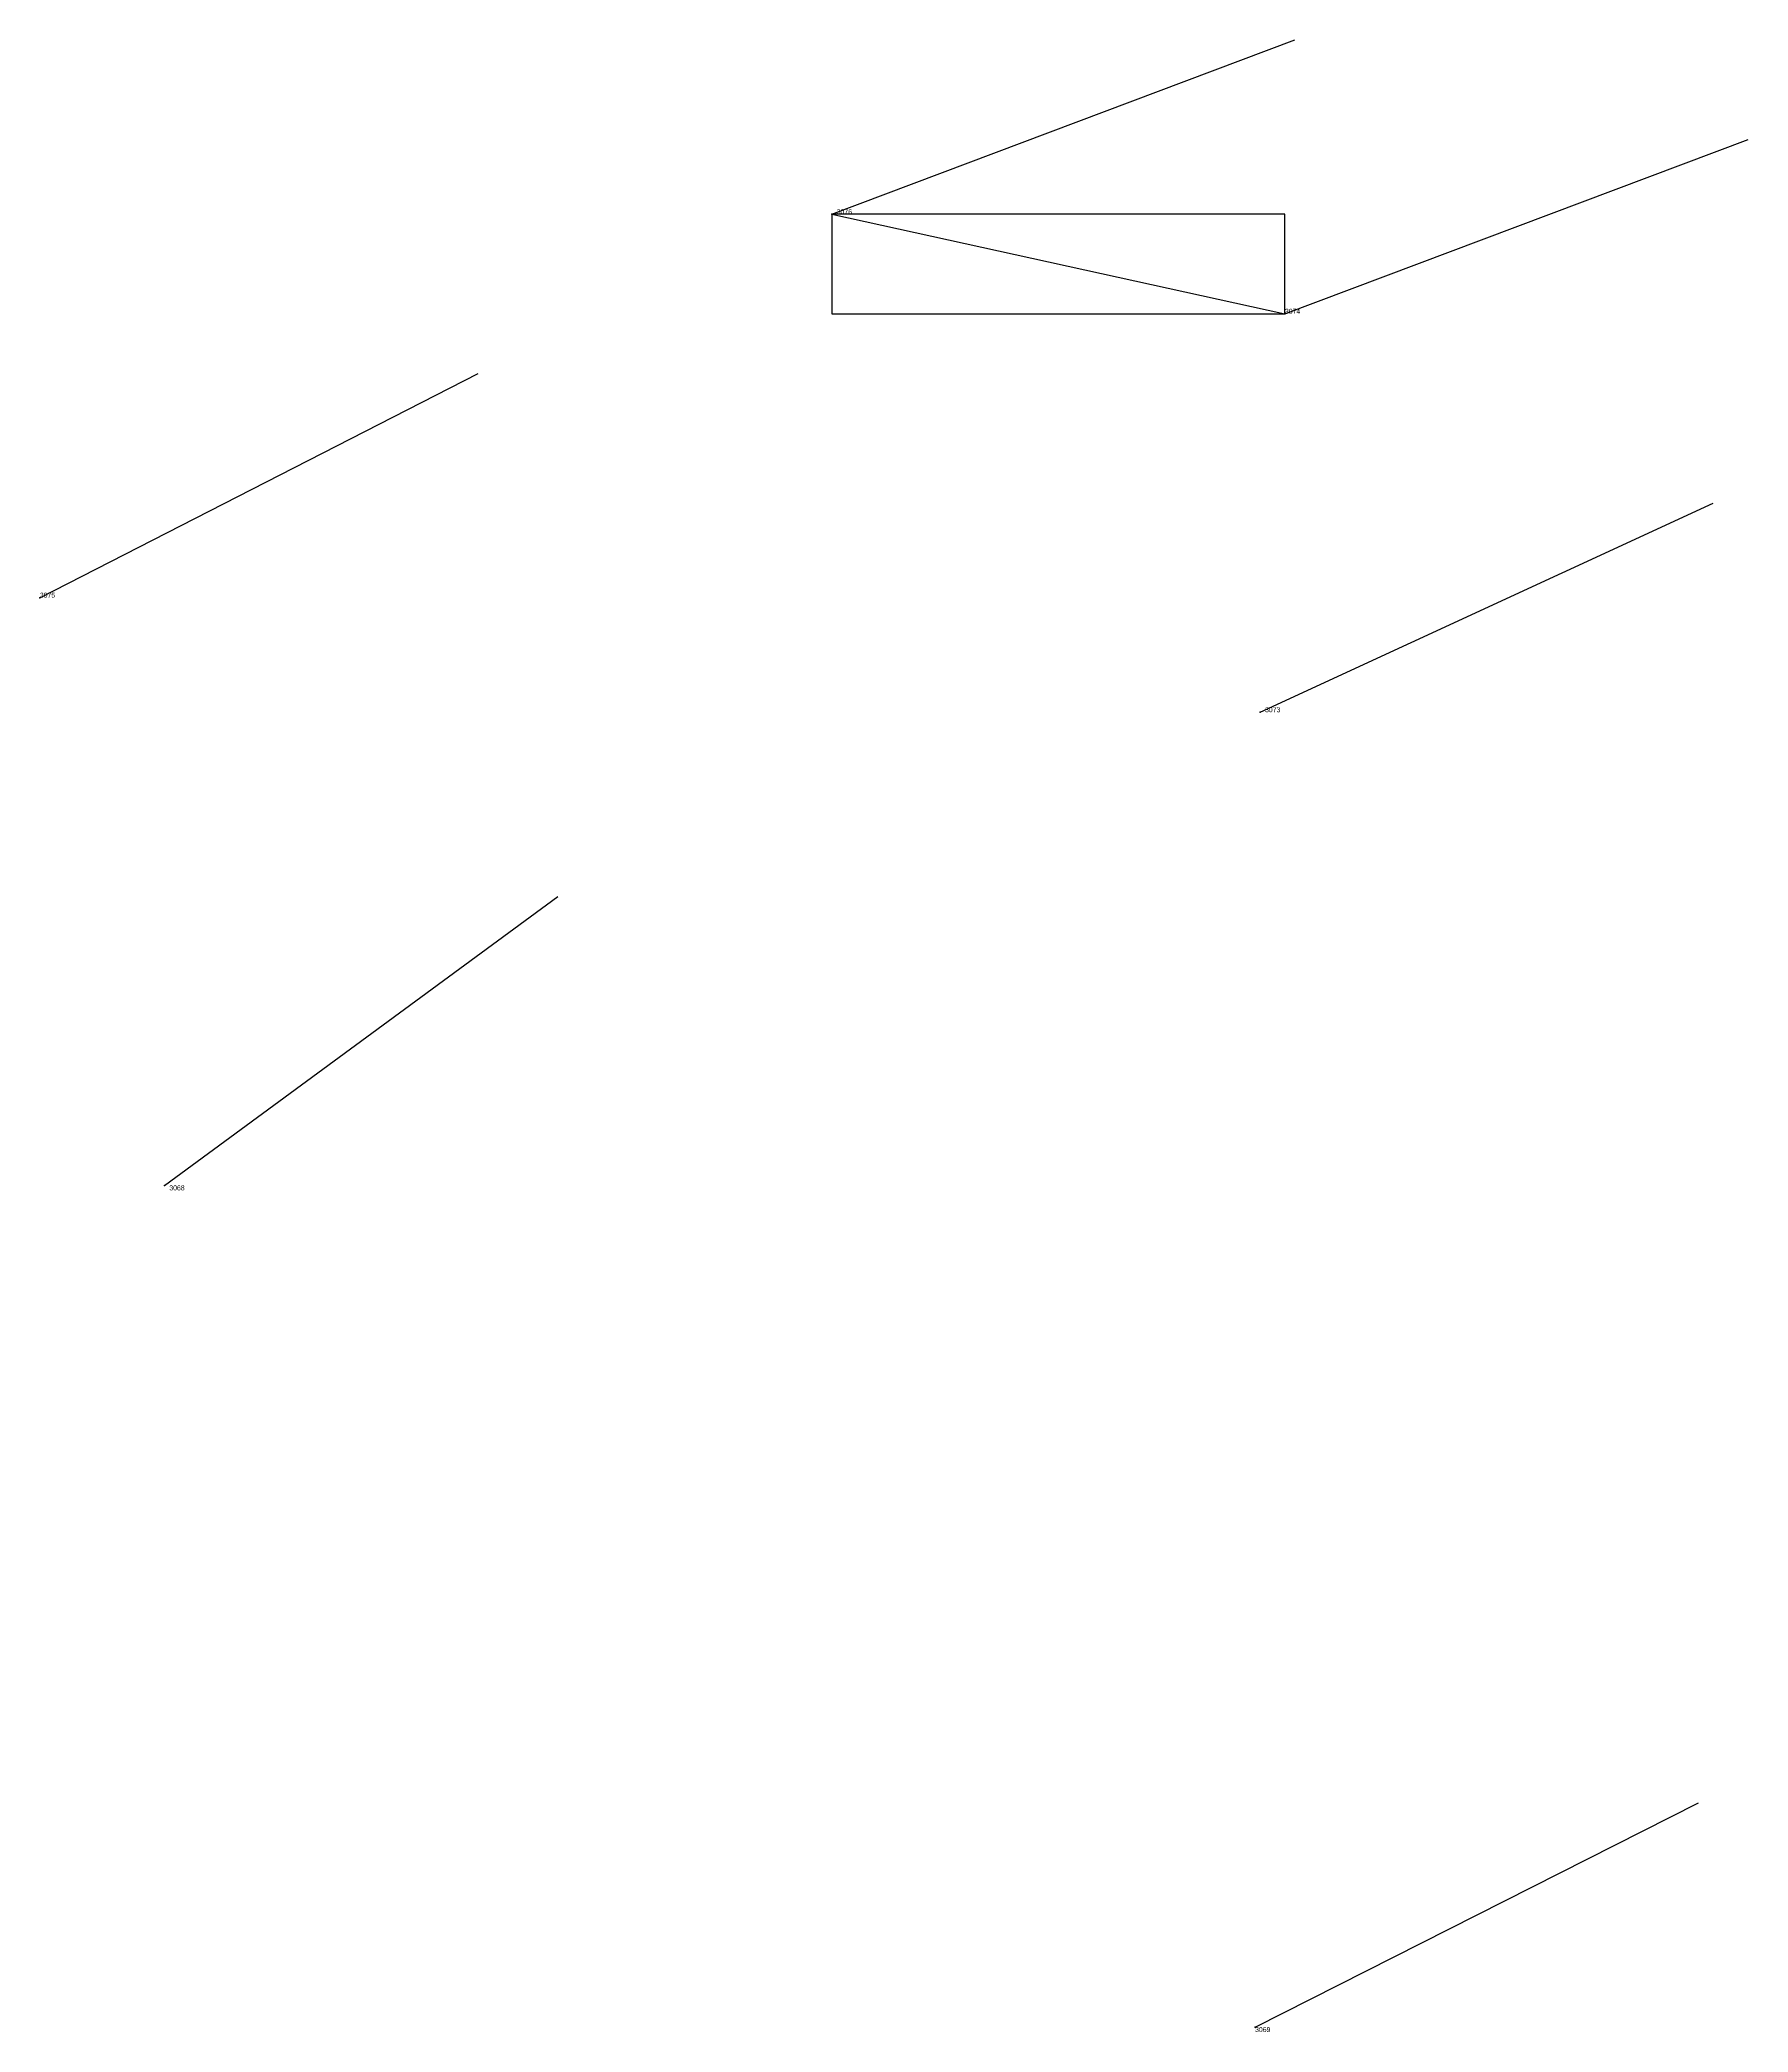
# Model space of a CAD drawing. Extents: x 59.1 to 70.8, y 600.3 to 605.1.
# Drawn here: x 70.419 to 70.762, y 602.014 to 602.414 of the extents above; entities that cross this region are included whole.
import ezdxf

# ---------------------------------------------------------------- set-up
doc = ezdxf.new("R2010")
doc.units = 0
for name, color, linetype in [('Clients', 3, 'CONTINUOUS'), ('Facilities', 3, 'CONTINUOUS'), ('Facilities_lines', 3, 'CONTINUOUS'), ('Min_max_boxes', 1, 'CONTINUOUS'), ('Normals', 1, 'CONTINUOUS'), ('Source_points', 5, 'CONTINUOUS'), ('Text', 3, 'CONTINUOUS')]:
    doc.layers.add(name, color=color, linetype=linetype)

msp = doc.modelspace()

# ---------------------------------------------------------------- linework, layer by layer
at = {"layer": 'Clients', "color": 5}
msp.add_point((70.669, 602.359, 457.824), dxfattribs=at)
at = {"layer": 'Facilities', "color": 3}
for p in [(70.578, 602.379, 457.857), (70.419, 602.302, 457.848), (70.664, 602.279, 457.615), (70.444, 602.184, 457.808), (70.663, 602.015, 457.515)]:
    msp.add_point(p, dxfattribs=at)
at = {"layer": 'Facilities_lines', "color": 3}
msp.add_line((70.578, 602.379, 457.857), (70.669, 602.359, 457.824), dxfattribs=at)
at = {"layer": 'Min_max_boxes', "color": 1}
for p, q in [((70.669, 602.379, 457.824), (70.578, 602.379, 457.824)), ((70.578, 602.379, 457.824), (70.578, 602.359, 457.824)), ((70.669, 602.379, 457.857), (70.578, 602.379, 457.857)), ((70.578, 602.379, 457.857), (70.578, 602.359, 457.857)), ((70.578, 602.379, 457.824), (70.578, 602.379, 457.857)), ((70.669, 602.359, 457.824), (70.669, 602.379, 457.824)), ((70.669, 602.359, 457.857), (70.669, 602.379, 457.857)), ((70.669, 602.379, 457.824), (70.669, 602.379, 457.857)), ((70.578, 602.359, 457.824), (70.669, 602.359, 457.824)), ((70.578, 602.359, 457.857), (70.669, 602.359, 457.857)), ((70.578, 602.359, 457.824), (70.578, 602.359, 457.857)), ((70.669, 602.359, 457.824), (70.669, 602.359, 457.857))]:
    msp.add_line(p, q, dxfattribs=at)
at = {"layer": 'Normals', "color": 1}
for p, q in [((70.578, 602.379, 457.857), (70.671, 602.414, 457.846)), ((70.669, 602.359, 457.824), (70.762, 602.394, 457.813)), ((70.419, 602.302, 457.848), (70.507, 602.347, 457.836)), ((70.664, 602.279, 457.615), (70.755, 602.321, 457.61)), ((70.444, 602.184, 457.808), (70.523, 602.242, 457.788)), ((70.663, 602.015, 457.515), (70.752, 602.06, 457.512))]:
    msp.add_line(p, q, dxfattribs=at)
at = {"layer": 'Source_points', "color": 5}
for p in [(70.578, 602.379, 457.857), (70.669, 602.359, 457.824), (70.419, 602.302, 457.848), (70.664, 602.279, 457.615), (70.444, 602.184, 457.808), (70.663, 602.015, 457.515)]:
    msp.add_point(p, dxfattribs=at)

# ---------------------------------------------------------------- texts
at = {"layer": 'Text', "color": 3}
for s, p in [('3076', (70.579, 602.379, 457.857)), ('3074', (70.669, 602.359, 457.824)), ('3075', (70.419, 602.302, 457.848)), ('3073', (70.665, 602.279, 457.615)), ('3068', (70.445, 602.183, 457.808)), ('3069', (70.663, 602.014, 457.515))]:
    msp.add_text(s, height=0.001, dxfattribs=at).set_placement(p)

doc.saveas('drawing.dxf')
